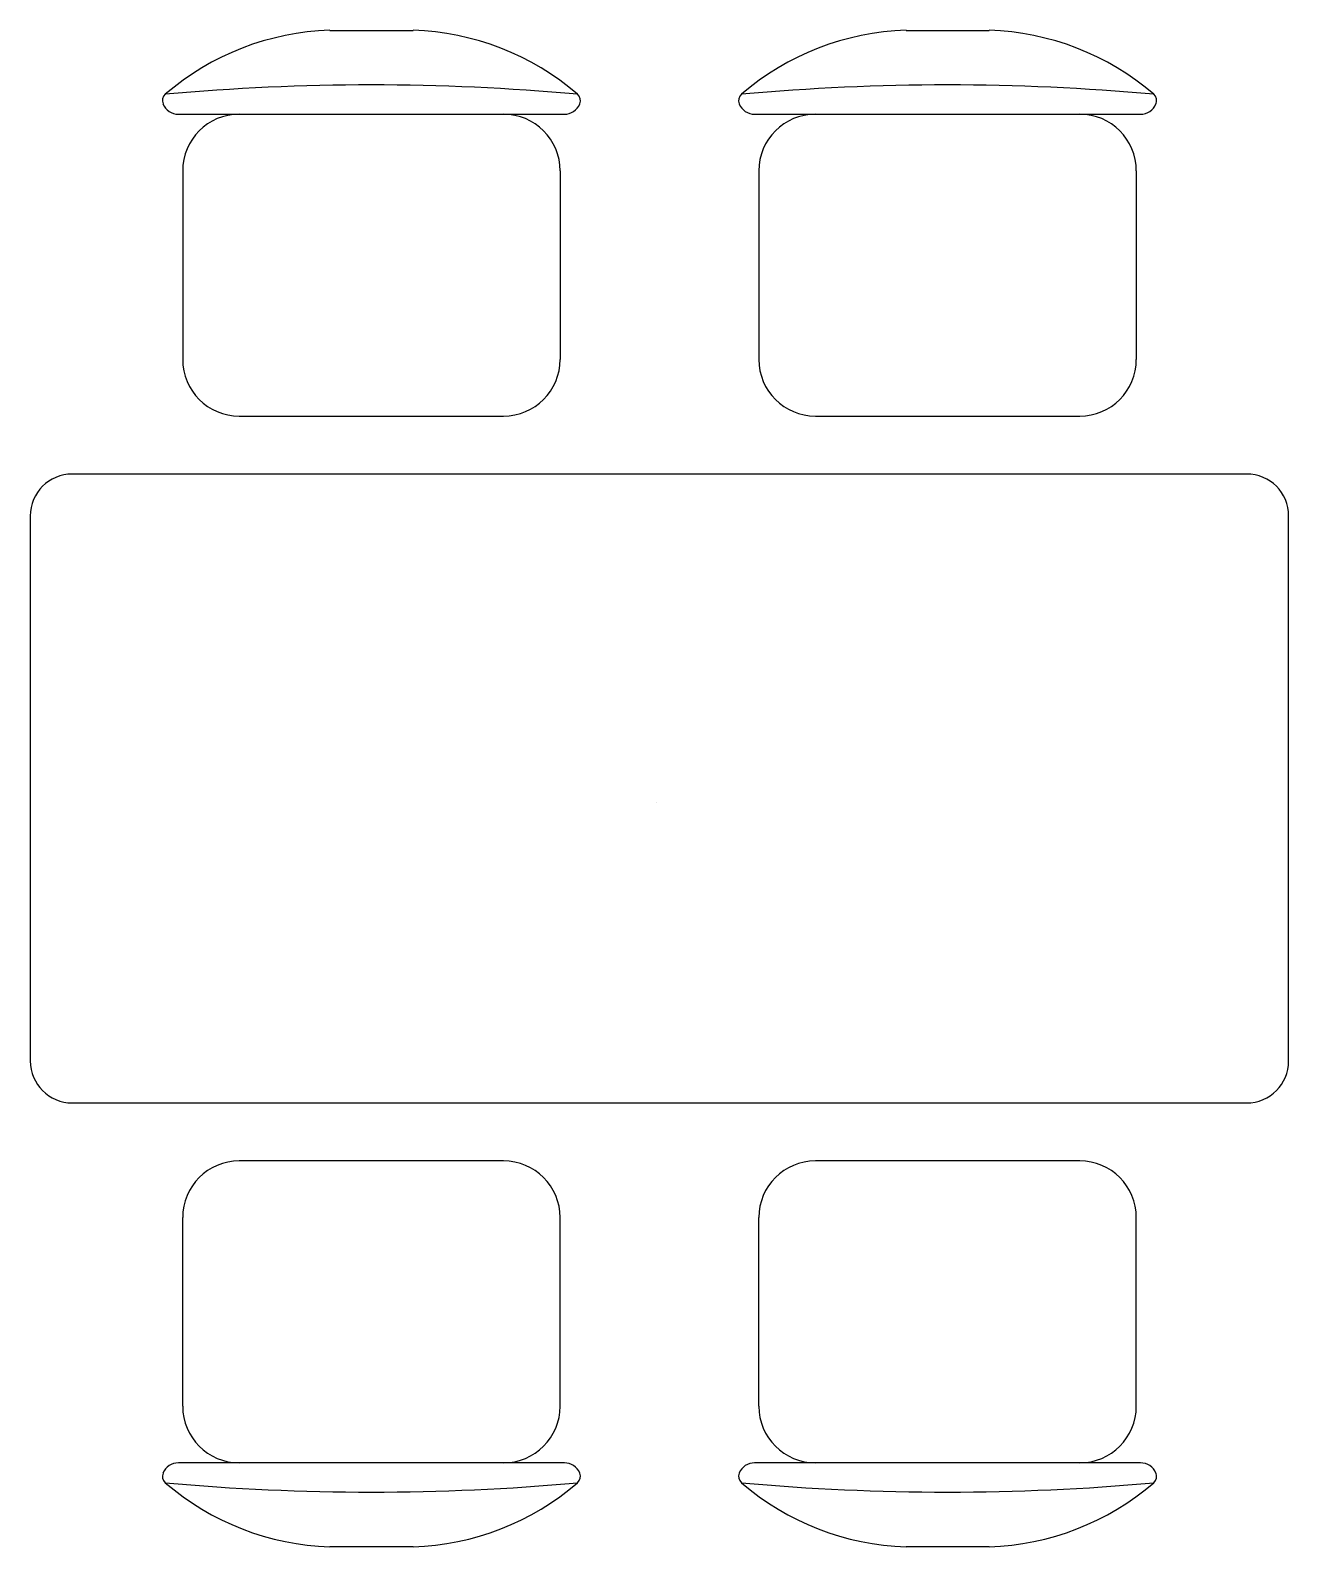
# Model space of a CAD drawing. Extents: x 5278 to 6778, y 9553 to 11362.
import ezdxf

# ---------------------------------------------------------------- set-up
doc = ezdxf.new("R2010")
doc.units = 0
doc.header["$MEASUREMENT"] = 0
doc.layers.get('0').update_dxf_attribs({"linetype": 'CONTINUOUS'})

msp = doc.modelspace()

# ---------------------------------------------------------------- linework, layer by layer
at = {"color": 4}
for p, q in [((5635.1, 11361.9), (5734.3, 11361.9)), ((6322, 11361.9), (6421.1, 11361.9)), ((5454.7, 11261.9), (5914.7, 11261.9)), ((6141.5, 11261.9), (6601.5, 11261.9)), ((5459.7, 11194.4), (5459.7, 10969.4)), ((5909.7, 11194.4), (5909.7, 10969.4)), ((6146.5, 11194.4), (6146.5, 10969.4)), ((6596.5, 11194.4), (6596.5, 10969.4)), ((5527.2, 10901.9), (5842.2, 10901.9)), ((6214, 10901.9), (6529, 10901.9)), ((6728.1, 10832.7), (5328.1, 10832.7)), ((5278.1, 10782.7), (5278.1, 10132.7)), ((6778.1, 10132.7), (6778.1, 10782.7)), ((5328.1, 10082.7), (6728.1, 10082.7)), ((5842.2, 10013.4), (5527.2, 10013.4)), ((6529, 10013.4), (6214, 10013.4)), ((5459.7, 9720.9), (5459.7, 9945.9)), ((5909.7, 9720.9), (5909.7, 9945.9)), ((6146.5, 9720.9), (6146.5, 9945.9)), ((6596.5, 9720.9), (6596.5, 9945.9)), ((5914.7, 9653.4), (5454.7, 9653.4)), ((6601.5, 9653.4), (6141.5, 9653.4)), ((5734.3, 9553.4), (5635.1, 9553.4)), ((6421.1, 9553.4), (6322, 9553.4))]:
    msp.add_line(p, q, dxfattribs=at)
for centre, radius, start, end in [((5644.9, 11046.5), 315.6, 91.7651, 130.7265), ((5724.6, 11046.5), 315.6, 49.2735, 88.2349), ((6331.7, 11046.5), 315.6, 91.7651, 130.7265), ((6411.4, 11046.5), 315.6, 49.2735, 88.2349), ((5445.5, 11278.1), 10, 130.7265, 202.67), ((5684.7, 8584.1), 2712.7, 84.8023, 95.1977), ((5923.9, 11278.1), 10, 337.33, 49.2735), ((6132.3, 11278.1), 10, 130.7265, 202.67), ((6371.5, 8584.1), 2712.7, 84.8023, 95.1977), ((6610.8, 11278.1), 10, 337.33, 49.2735), ((5454.7, 11281.9), 20, 202.67, 270), ((5914.7, 11281.9), 20, 270, 337.33), ((6141.5, 11281.9), 20, 202.67, 270), ((6601.5, 11281.9), 20, 270, 337.33), ((5527.2, 11194.4), 67.5, 90, 180), ((5842.2, 11194.4), 67.5, 0, 90), ((6214, 11194.4), 67.5, 90, 180), ((6529, 11194.4), 67.5, 0, 90), ((5527.2, 10969.4), 67.5, 180, 270), ((5842.2, 10969.4), 67.5, 270, 0), ((6214, 10969.4), 67.5, 180, 270), ((6529, 10969.4), 67.5, 270, 0), ((5328.1, 10782.7), 50, 90, 180), ((6728.1, 10782.7), 50, 0, 90), ((5328.1, 10132.7), 50, 180, 270), ((6728.1, 10132.7), 50, 270, 0), ((5527.2, 9945.9), 67.5, 90, 180), ((5842.2, 9945.9), 67.5, 0, 90), ((6214, 9945.9), 67.5, 90, 180), ((6529, 9945.9), 67.5, 0, 90), ((5527.2, 9720.9), 67.5, 180, 270), ((5842.2, 9720.9), 67.5, 270, 0), ((6214, 9720.9), 67.5, 180, 270), ((6529, 9720.9), 67.5, 270, 0), ((5445.5, 9637.3), 10, 157.33, 229.2735), ((5454.7, 9633.4), 20, 90, 157.33), ((5914.7, 9633.4), 20, 22.67, 90), ((5923.9, 9637.3), 10, 310.7265, 22.67), ((6132.3, 9637.3), 10, 157.33, 229.2735), ((6141.5, 9633.4), 20, 90, 157.33), ((6601.5, 9633.4), 20, 22.67, 90), ((6610.8, 9637.3), 10, 310.7265, 22.67), ((5684.7, 12331.2), 2712.7, 264.8023, 275.1977), ((5644.9, 9868.8), 315.6, 229.2735, 268.2349), ((5724.6, 9868.8), 315.6, 271.7651, 310.7265), ((6371.5, 12331.2), 2712.7, 264.8023, 275.1977), ((6331.7, 9868.8), 315.6, 229.2735, 268.2349), ((6411.4, 9868.8), 315.6, 271.7651, 310.7265)]:
    msp.add_arc(centre, radius, start, end, dxfattribs=at)

# ---------------------------------------------------------------- texts
at = {"color": 4, "width": 0.8, "flags": 9}
for tag, s in [('YSIZE', '1809'), ('XSIZE', '1500')]:
    msp.add_attdef(tag, (6024.2, 10440.7), s, height=0.5, dxfattribs=at)

doc.saveas('drawing.dxf')
